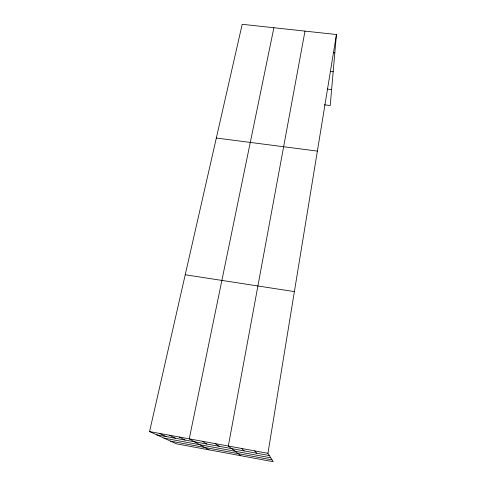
<?xml version="1.0" encoding="UTF-8"?>
<svg xmlns="http://www.w3.org/2000/svg" width="486" height="486" viewBox="0 0 486 486"><rect width="100%" height="100%" fill="white"/><g stroke="black" fill="none" stroke-linecap="round" stroke-linejoin="round"><path stroke-width="0.73" d="M336.44 34.53L267.938 453.298L273.162 461.7L176.533 443.846L149.56 431.574L242.198 24.3L336.44 34.53L330.213 105.529L324.277 104.812M304.995 31.116L228.323 446.027L240.91 455.74M273.891 27.738L189.254 438.858L209.016 449.848M333.384 52.713L334.83 52.877M330.201 71.406L333.177 71.746M327.333 89.078L331.61 89.588M216.331 138.036L317.37 151.097M185.233 274.76L294.382 291.606M149.56 431.574L267.938 453.298M156.729 434.836L269.329 455.534M163.952 438.123L270.732 457.788M170.653 441.167L272.026 459.871M159.432 433.391L166.127 436.562M169.335 435.207L175.555 438.299M179.279 437.029L185.014 440.037M202.212 441.239L206.842 444.046M215.237 443.627L219.229 446.324M241.463 448.438L244.166 450.911M254.67 450.862L256.717 453.219"/></g></svg>
